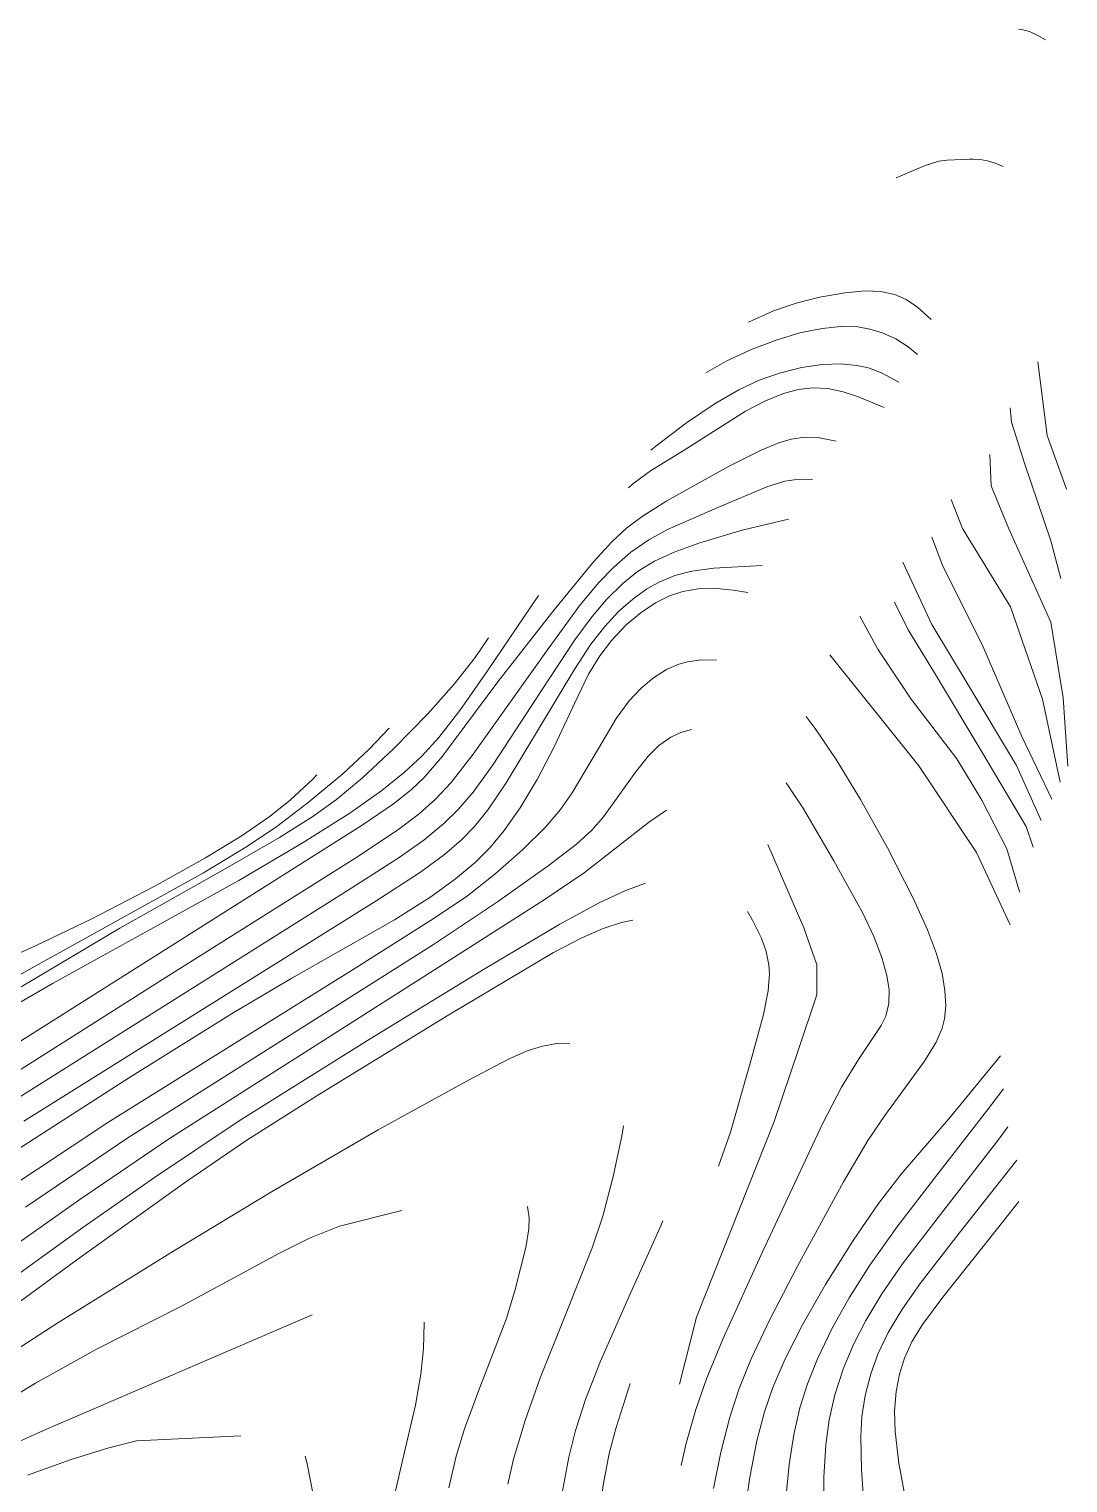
# Model space of a CAD drawing. Header units: inches. Extents: x 115425 to 116786, y 150085 to 152399.
# Drawn here: x 116297.5 to 116398.3, y 151297.9 to 151438.9 of the extents above; entities that cross this region are included whole.
import ezdxf

# ---------------------------------------------------------------- set-up
doc = ezdxf.new("R2010")
doc.units = ezdxf.units.IN
doc.header["$MEASUREMENT"] = 0
doc.layers.add('Contour', color=7, linetype='Continuous', lineweight=0, true_color=0xbed2ff)

msp = doc.modelspace()

# ---------------------------------------------------------------- linework, layer by layer
at = {"layer": 'Contour'}
for points in [[(116393.54, 151438.9), (116393.83, 151438.86), (116394.2, 151438.77), (116394.58, 151438.66), (116395.35, 151438.32), (116396.14, 151437.85)], [(116381.66, 151424.47), (116384.47, 151425.67), (116385.8, 151426.07), (116386.59, 151426.17), (116388.78, 151426.28), (116389.12, 151426.29), (116389.81, 151426.24), (116390.53, 151426.1), (116391.27, 151425.88), (116392.04, 151425.56)], [(116385.05, 151410.73), (116383.72, 151411.93), (116382.62, 151412.67), (116381.52, 151413.16), (116380.15, 151413.43), (116378.64, 151413.49), (116376.72, 151413.32), (116374.22, 151412.9), (116371.95, 151412.32), (116369.76, 151411.56), (116367.32, 151410.47)], [(116363.2, 151405.54), (116365.24, 151406.7), (116367.67, 151407.84), (116370.02, 151408.73), (116372.31, 151409.42), (116374.46, 151409.86), (116376.29, 151410.04), (116377.94, 151410), (116379.09, 151409.8), (116380.38, 151409.41), (116381.61, 151408.86), (116382.83, 151408.08), (116383.73, 151407.33)], [(116381.91, 151404.64), (116380.24, 151405.56), (116378.97, 151406.02), (116377.83, 151406.27), (116376.33, 151406.41), (116374.48, 151406.35), (116372.47, 151406.06), (116370.32, 151405.53), (116368.37, 151404.83), (116366.4, 151403.91), (116364.09, 151402.57), (116361.31, 151400.71), (116358.32, 151398.44), (116357.84, 151398.04)], [(116395.4, 151406.63), (116396.32, 151399.47), (116398.2, 151394.26)], [(116355.67, 151394.38), (116356.11, 151394.78), (116357.81, 151396.03), (116361.07, 151398.06), (116367.02, 151401.83), (116368.98, 151402.85), (116370.71, 151403.54), (116372.16, 151403.93), (116373.56, 151404.1), (116375.01, 151404.02), (116376.52, 151403.72), (116377.89, 151403.25), (116380.5, 151402.19)], [(116397.62, 151385.6), (116396.67, 151389.25), (116394.11, 151396.8), (116392.84, 151400.75), (116392.72, 151402.15)], [(116375.83, 151398.91), (116374.06, 151399.28), (116372.79, 151399.32), (116371.47, 151399.12), (116370.26, 151398.76), (116368.56, 151398.05), (116365.4, 151396.45), (116359.41, 151393.14), (116357.01, 151391.63), (116355.5, 151390.48), (116354.06, 151389.17), (116352.29, 151387.22), (116348.34, 151382.41), (116343.01, 151375.57), (116337.63, 151368.35), (116335.89, 151366.34), (116334.58, 151365.09), (116332.88, 151363.73), (116329.85, 151361.68), (116284.18, 151332.82)], [(116390.74, 151397.62), (116390.86, 151394.6), (116392.6, 151390.41), (116396.67, 151381.35), (116397.87, 151374.01), (116398.32, 151367.41)], [(116373.53, 151395.22), (116371.76, 151395.18), (116370.85, 151395.04), (116369.12, 151394.49), (116364.34, 151392.5), (116359.46, 151390.34), (116357.66, 151389.36), (116355.92, 151388.15), (116354.23, 151386.68), (116352.8, 151385.22), (116351, 151383.03), (116347.97, 151378.9), (116340.62, 151368.57), (116338.46, 151365.82), (116336.94, 151364.18), (116335.38, 151362.78), (116333.25, 151361.19), (116329.22, 151358.52), (116310.47, 151346.71), (116287.07, 151331.9)], [(116397.56, 151365.86), (116395.86, 151373.91), (116392.75, 151382.84), (116388.1, 151390.45), (116386.98, 151393.27)], [(116371.22, 151391.37), (116366.7, 151390.28), (116362.61, 151389.07), (116360.1, 151388.16), (116358.21, 151387.28), (116356.57, 151386.29), (116355.12, 151385.1), (116353.55, 151383.55), (116352.15, 151381.93), (116350.47, 151379.65), (116347.3, 151374.83), (116342.55, 151367.56), (116340.6, 151364.87), (116339.2, 151363.23), (116337.75, 151361.82), (116335.82, 151360.23), (116333.34, 151358.46), (116328.49, 151355.37), (116290.13, 151331.26)], [(116396.75, 151364.2), (116393.85, 151370.27), (116389.96, 151379.27), (116386.19, 151386.8), (116385.12, 151389.62)], [(116368.66, 151386.86), (116363.95, 151386.59), (116361.83, 151386.31), (116360.17, 151385.89), (116358.66, 151385.26), (116357.47, 151384.59), (116356.1, 151383.6), (116354.72, 151382.39), (116353.37, 151380.95), (116352.03, 151379.22), (116350.48, 151376.85), (116343.8, 151365.77), (116342.05, 151363.18), (116340.73, 151361.53), (116339.47, 151360.24), (116337.82, 151358.82), (116335.4, 151357.06), (116331.1, 151354.26), (116297, 151332.97)], [(116382.29, 151387.2), (116385.12, 151381.15), (116388.75, 151375.11), (116393.32, 151367.45), (116395.73, 151362.11)], [(116294.52, 151343.27), (116299.85, 151346.34), (116317.87, 151356.3), (116324.1, 151359.98), (116328.63, 151362.85), (116331.76, 151365.05), (116333.96, 151366.8), (116335.62, 151368.36), (116337.27, 151370.19), (116339.31, 151372.8), (116341.99, 151376.63), (116346.94, 151383.95)], [(116295.65, 151329.73), (116307.27, 151337.2), (116317.31, 151343.47), (116323, 151346.83), (116332.96, 151352.5), (116336.49, 151354.73), (116338.91, 151356.46), (116340.8, 151358.04), (116342.26, 151359.51), (116343.63, 151361.17), (116345.16, 151363.36), (116346.81, 151366.1), (116348.5, 151369.32), (116350.43, 151373.48), (116351.81, 151376.33), (116352.89, 151378.11), (116354.04, 151379.6), (116355.47, 151381.1), (116356.91, 151382.31), (116358.31, 151383.25), (116359.65, 151383.92), (116360.97, 151384.35), (116362.44, 151384.6), (116363.95, 151384.65), (116365.84, 151384.48), (116367.27, 151384.24)], [(116394.94, 151359.54), (116394.26, 151361.53), (116389.96, 151368.79), (116385.39, 151376.45), (116382.83, 151380.62), (116381.49, 151383.31)], [(116378.13, 151381.96), (116379.87, 151378.74), (116383.1, 151373.9), (116387.54, 151368.12), (116389.96, 151364.09), (116392.38, 151359.38), (116393.59, 151355.35), (116393.66, 151355.16)], [(116342.11, 151379.83), (116340.79, 151377.93), (116338.76, 151375.34), (116336.2, 151372.47), (116332.92, 151369.12), (116329.87, 151366.27), (116327.36, 151364.17), (116325.06, 151362.52), (116321.83, 151360.47), (116316.33, 151357.31), (116306.32, 151351.68), (116295.72, 151345.36)], [(116364.22, 151377.69), (116362.74, 151377.7), (116361.41, 151377.53), (116360.56, 151377.29), (116359.36, 151376.77), (116358.11, 151375.97), (116356.9, 151374.96), (116355.75, 151373.72), (116354.5, 151372.01), (116352.76, 151369.12), (116350.22, 151364.81), (116349.09, 151363.2), (116347.62, 151361.49), (116345.39, 151359.28), (116342.71, 151356.91), (116340.05, 151354.83), (116336.84, 151352.64), (116328.96, 151347.68), (116305.15, 151332.84), (116294.88, 151326.01)], [(116392.73, 151352), (116389.46, 151359.03), (116383.86, 151367.43), (116375.22, 151378.18)], [(116363.94, 151297.33), (116364.63, 151300.86), (116365.5, 151304.25), (116366.42, 151307.03), (116367.57, 151309.9), (116369.35, 151313.67), (116372.07, 151318.91), (116376.53, 151327.07), (116378.92, 151331.08), (116380.57, 151333.52), (116384.42, 151338.78), (116385.53, 151340.61), (116386.11, 151341.98), (116386.34, 151342.88), (116386.46, 151344.16), (116386.39, 151345.62), (116386.11, 151347.28), (116385.58, 151349.2), (116384.71, 151351.53), (116383.32, 151354.6), (116380.8, 151359.49), (116378.2, 151364.16), (116375.84, 151368.03), (116373.78, 151371.06), (116372.91, 151372.23)], [(116245.41, 151323.18), (116245.72, 151322.07), (116246.2, 151321.25), (116247.97, 151318.89), (116248.69, 151318.48), (116249.16, 151318.34), (116250.2, 151318.27), (116251.51, 151318.46), (116252.97, 151318.95), (116254.32, 151319.59), (116256.44, 151320.92), (116259.95, 151323.42), (116268.32, 151329.64), (116272.69, 151332.58), (116280.73, 151337.64), (116291.54, 151344.24), (116297.51, 151347.68), (116314.43, 151357.06), (116318.71, 151359.64), (116321.55, 151361.55), (116324.61, 151363.87), (116327.95, 151366.65), (116330.52, 151369.03), (116332.47, 151371.09)], [(116361.79, 151370.96), (116360.77, 151370.66), (116359.79, 151370.21), (116358.64, 151369.4), (116357.63, 151368.41), (116356.37, 151366.82), (116353.26, 151362.48), (116352.12, 151361.19), (116350.62, 151359.83), (116347.89, 151357.72), (116342.96, 151354.25), (116336.76, 151350.09), (116321.25, 151340.31), (116307.11, 151331.35), (116297.17, 151324.63)], [(116325.44, 151366.54), (116325.06, 151366.14), (116322.89, 151364.12), (116320.91, 151362.55), (116318.18, 151360.67), (116314.62, 151358.5), (116309.65, 151355.73), (116303.55, 151352.56), (116298.21, 151350), (116284.24, 151343.66)], [(116360.8, 151299.55), (116361.26, 151301.61), (116362.21, 151304.98), (116363.26, 151307.97), (116364.83, 151311.8), (116368.7, 151320.29), (116374.55, 151332.75), (116376.35, 151336.25), (116377.99, 151338.93), (116380.2, 151342.23), (116380.65, 151343.16), (116380.96, 151344.38), (116380.97, 151345.71), (116380.76, 151347.1), (116380.27, 151348.85), (116379.5, 151350.88), (116378.41, 151353.15), (116375.61, 151358.21), (116372.65, 151363.26), (116370.98, 151365.79)], [(116359.38, 151363.14), (116357.61, 151361.92), (116351.38, 151357.06), (116347.51, 151354.44), (116336.51, 151347.4), (116311.06, 151331.22), (116302.45, 151325.35), (116294.93, 151320.06)], [(116369.81, 151332.94), (116372.22, 151340.01), (116373.96, 151345.22), (116373.96, 151348.12), (116372.7, 151351.7), (116369.19, 151359.81)], [(116357.34, 151356.06), (116355.31, 151355.3), (116352.82, 151354.13), (116349.02, 151352.06), (116341.76, 151347.76), (116330.61, 151340.96), (116318.01, 151333.07), (116309.7, 151327.51), (116302.72, 151322.63), (116291.48, 151314.53)], [(116290.11, 151310.7), (116302.37, 151319.68), (116312.81, 151327.14), (116318.66, 151331.11), (116325.43, 151335.42), (116338.25, 151343.26), (116348.42, 151349.32), (116351.14, 151350.75), (116353.23, 151351.66), (116355, 151352.23), (116356.1, 151352.45)], [(116364.41, 151328.6), (116365.58, 151331.9), (116367.56, 151338.8), (116368.78, 151343.32), (116369.22, 151345.6), (116369.35, 151347.24), (116369.3, 151348.12), (116369.04, 151349.43), (116368.59, 151350.7), (116367.71, 151352.47), (116367.23, 151353.3)], [(116349.99, 151340.46), (116348.74, 151340.48), (116347.33, 151340.24), (116345.86, 151339.78), (116344.03, 151338.97), (116340.14, 151336.95), (116331.39, 151332.11), (116321.04, 151326.1), (116311.63, 151320.42), (116300.31, 151313.4), (116293.83, 151309.22)], [(116391.78, 151339.31), (116386.94, 151333.37), (116382.13, 151327.83), (116379.94, 151324.96), (116377.49, 151321.38), (116374.81, 151317.12), (116372.56, 151313.19), (116370.89, 151309.91), (116369.7, 151307.14), (116368.88, 151304.75), (116368.15, 151301.96), (116367.46, 151298.44), (116366.91, 151294.53), (116366.56, 151290.78), (116366.51, 151289.02)], [(116370.9, 151287.95), (116370.81, 151289.13), (116370.74, 151292.32), (116370.91, 151295.99), (116371.26, 151299.67), (116371.71, 151302.56), (116372.3, 151305.16), (116373.04, 151307.49), (116374.01, 151309.92), (116375.46, 151312.89), (116377.11, 151315.83), (116379.11, 151319), (116381.71, 151322.67), (116385.37, 151327.43), (116390.41, 151333.92), (116392.06, 151336.1)], [(116343.96, 151297.74), (116344.52, 151300.17), (116345.66, 151303.92), (116347.08, 151307.98), (116349.56, 151314.17), (116352.15, 151320.67), (116353.18, 151323.73), (116354.2, 151327.6), (116355.04, 151331.51), (116355.2, 151332.52)], [(116360.64, 151307.45), (116362.28, 151313.95), (116366.44, 151324.46), (116369.81, 151332.94)], [(116375.51, 151287.24), (116375.2, 151288.57), (116374.85, 151291.28), (116374.65, 151294.6), (116374.64, 151298.43), (116374.82, 151301.56), (116375.15, 151303.98), (116375.71, 151306.42), (116376.54, 151309), (116377.5, 151311.29), (116378.71, 151313.63), (116380.26, 151316.21), (116382.27, 151319.11), (116385.72, 151323.62), (116391.61, 151331.21), (116392.5, 151332.4)], [(116381.48, 151287.34), (116380.74, 151288.4), (116379.84, 151289.98), (116379.26, 151291.34), (116378.87, 151292.88), (116378.54, 151295.3), (116378.29, 151299.2), (116378.22, 151302.37), (116378.34, 151304.31), (116378.66, 151306.36), (116379.2, 151308.45), (116379.88, 151310.37), (116380.87, 151312.46), (116382.2, 151314.67), (116383.98, 151317.2), (116387.76, 151322.09), (116393.36, 151329.19)], [(116333.69, 151324.28), (116327.65, 151322.76), (116324.72, 151321.6), (116321.74, 151320.12), (116312.29, 151315.03), (116304.11, 151310.88), (116298.15, 151307.53), (116292.95, 151304.42)], [(116338.24, 151297.39), (116338.96, 151300.47), (116339.77, 151303.12), (116341.25, 151307.13), (116343.83, 151313.82), (116344.7, 151316.63), (116345.72, 151320.7), (116346.02, 151322.51), (116346.05, 151323.57), (116345.89, 151324.68)], [(116385.97, 151288.02), (116385, 151289.93), (116383.71, 151292.81), (116382.93, 151295.02), (116382.42, 151297), (116381.93, 151299.79), (116381.57, 151302.86), (116381.5, 151304.82), (116381.64, 151306.73), (116381.98, 151308.42), (116382.47, 151309.97), (116383.18, 151311.56), (116384.21, 151313.24), (116386.17, 151315.9), (116391.48, 151322.56), (116393.57, 151325.17)], [(116359, 151323.28), (116358.82, 151322.82), (116355.89, 151316.26), (116352.97, 151309.68), (116351.51, 151305.95), (116350.53, 151302.95), (116349.88, 151300.38), (116349.32, 151297.27), (116348.84, 151293.45), (116348.51, 151289.1), (116348.39, 151284.73), (116348.46, 151281.04), (116348.71, 151277.87), (116349.11, 151275.09), (116349.84, 151271.64), (116350.84, 151267.9), (116352.08, 151264.06), (116353.38, 151260.6), (116354.73, 151257.55), (116356.02, 151255.11), (116357.44, 151252.88), (116359.22, 151250.47), (116361.48, 151247.79), (116361.59, 151247.67)], [(116292.35, 151300.02), (116298.9, 151302.94), (116324.31, 151313.89), (116325, 151314.18)], [(116335.85, 151313.46), (116335.86, 151313.39), (116335.8, 151310.9), (116335.54, 151308.43), (116335, 151305.41), (116333.74, 151300.04), (116332.55, 151294.84)], [(116364.69, 151252.04), (116364.09, 151252.73), (116362.09, 151255.36), (116359.84, 151258.67), (116357.98, 151261.72), (116356.87, 151263.89), (116355.84, 151266.35), (116354.73, 151269.56), (116353.67, 151273.27), (116352.94, 151276.52), (116352.54, 151279.19), (116352.29, 151282.18), (116352.22, 151285.85), (116352.34, 151289.44), (116352.69, 151293.68), (116353.21, 151297.64), (116353.8, 151300.71), (116354.49, 151303.26), (116355.84, 151307.51)], [(116318.05, 151302.43), (116307.93, 151301.94), (116305.25, 151301.28), (116301.59, 151300.15), (116297.35, 151298.63)], [(116325.08, 151296.74), (116324.49, 151299.73), (116324.29, 151300.46)]]:
    msp.add_lwpolyline(points, dxfattribs=at)

doc.saveas('drawing.dxf')
